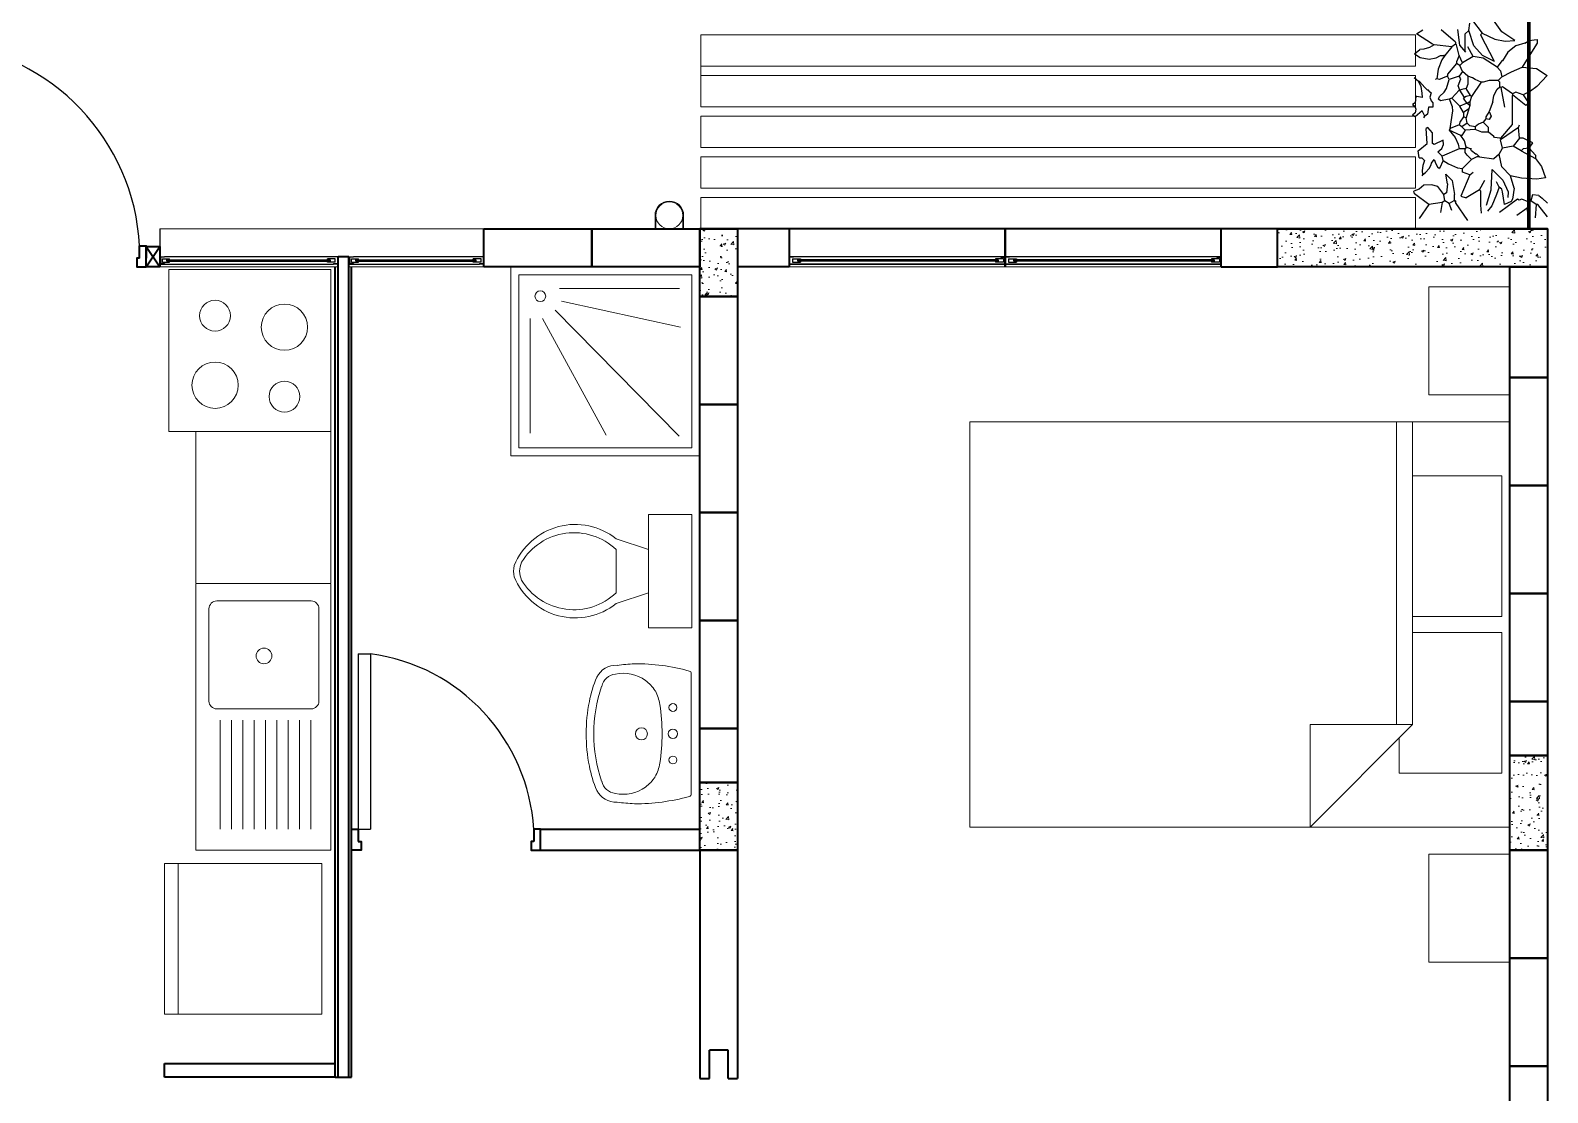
# Model space of a CAD drawing. Header units: inches. Extents: x 13.5 to 49.5, y 6.6 to 23.5.
# Drawn here: x 18.57 to 24.19, y 13.3 to 17.24 of the extents above; entities that cross this region are included whole.
import ezdxf

# ---------------------------------------------------------------- set-up
doc = ezdxf.new("R2010")
doc.units = ezdxf.units.IN
doc.header["$MEASUREMENT"] = 0
for name, color, linetype, lineweight in [('A-DOOR-FULL', 4, 'Continuous', 25), ('A-FLOR-FTPT', 6, 'Continuous', 70), ('A-FLOR-PATT', 8, 'Continuous', 18), ('A-FURN', 8, 'Continuous', 18), ('A-GLAZ-FULL', 4, 'Continuous', 25), ('A-WALL-FULL', 7, 'Continuous', 35)]:
    doc.layers.add(name, color=color, linetype=linetype, lineweight=lineweight)
doc.layers.add('VERDE_siepe', color=96, linetype='Continuous')

# ---------------------------------------------------------------- blocks, each defined once
blk = doc.blocks.new('letto e comodini')
at = {"layer": 'A-FURN'}
blk.add_line((50.3134, -83.6609), (50.3734, -83.6609), dxfattribs=at)
for points in [[(50.4334, -82.4409), (50.7334, -82.4409), (50.7334, -82.0409), (50.4334, -82.0409), (50.4334, -82.4409)], [(50.7334, -82.5409), (48.7334, -82.5409), (48.7334, -84.0409), (50.7334, -84.0409), (50.7334, -82.5409)], [(50.3734, -82.5409), (50.3734, -83.6609), (49.9934, -84.0409), (49.9934, -83.6609), (50.3134, -83.6609), (50.3134, -82.5409)], [(50.3734, -83.2609), (50.7034, -83.2609), (50.7034, -82.7409), (50.3734, -82.7409)], [(50.3734, -83.3209), (50.7034, -83.3209), (50.7034, -83.8409), (50.3234, -83.8409), (50.3234, -83.7109)], [(50.4334, -84.5409), (50.7334, -84.5409), (50.7334, -84.1409), (50.4334, -84.1409), (50.4334, -84.5409)]]:
    blk.add_lwpolyline(points, dxfattribs=at)
blk = doc.blocks.new('finestra 1')
at = {"layer": 'A-FLOR-PATT'}
for points in [[(43.0901, -91.3303), (43.0901, -91.3278), (43.0759, -91.3278), (43.0759, -91.3066), (43.0901, -91.3066), (43.0901, -91.3041), (43.0734, -91.3041), (43.0734, -91.3303)], [(43.8567, -91.3303), (43.8567, -91.3278), (43.8709, -91.3278), (43.8709, -91.3066), (43.8567, -91.3066), (43.8567, -91.3041), (43.8734, -91.3041), (43.8734, -91.3303)]]:
    blk.add_hatch(color=256, dxfattribs=at).paths.add_polyline_path(points)
at = {"layer": 'A-FURN'}
for p, q in [((43.0734, -91.2941), (43.8734, -91.2941)), ((43.8734, -91.4341), (43.0734, -91.4341))]:
    blk.add_line(p, q, dxfattribs=at)
at = {"layer": 'A-GLAZ-FULL'}
for p, q in [((43.0734, -91.3041), (43.8734, -91.3041)), ((43.0901, -91.3041), (43.0734, -91.3041)), ((43.0759, -91.3278), (43.0759, -91.3066)), ((43.0801, -91.3105), (43.1092, -91.3105)), ((43.0801, -91.3238), (43.0801, -91.3105)), ((43.8734, -91.3041), (43.0901, -91.3041)), ((43.0901, -91.3066), (43.0901, -91.3041)), ((43.0992, -91.3147), (43.842, -91.3147)), ((43.0992, -91.3197), (43.0992, -91.3147)), ((43.1092, -91.3147), (43.1092, -91.3105)), ((43.8612, -91.3105), (43.832, -91.3105)), ((43.832, -91.3147), (43.832, -91.3105)), ((43.842, -91.3147), (43.842, -91.3197)), ((43.8612, -91.3238), (43.8612, -91.3105)), ((43.8734, -91.3041), (43.8734, -91.3303)), ((43.0734, -91.3303), (43.8734, -91.3303)), ((43.0901, -91.3278), (43.0759, -91.3278)), ((43.0801, -91.3238), (43.1092, -91.3238)), ((43.0901, -91.3303), (43.0901, -91.3278)), ((43.0992, -91.3197), (43.842, -91.3197)), ((43.1092, -91.3238), (43.1092, -91.3197)), ((43.832, -91.3238), (43.832, -91.3197)), ((43.8612, -91.3238), (43.832, -91.3238))]:
    blk.add_line(p, q, dxfattribs=at)
at = {"layer": 'A-WALL-FULL'}
for p, q in [((43.0734, -91.2941), (43.0734, -91.4341)), ((43.8734, -91.4341), (43.8734, -91.2941))]:
    blk.add_line(p, q, dxfattribs=at)
blk = doc.blocks.new('doccia')
at = {"layer": 'A-FURN'}
for p, q in [((53.9183, -83.4909), (54.3629, -83.4909)), ((54.3672, -83.6347), (53.9262, -83.538)), ((53.81, -83.6017), (53.81, -84.0263)), ((54.0913, -84.0336), (53.8558, -83.6017)), ((54.3617, -84.0382), (53.9022, -83.5708))]:
    blk.add_line(p, q, dxfattribs=at)
for points in [[(53.7382, -83.4105), (54.4382, -83.4105), (54.4382, -84.1105), (53.7382, -84.1105)], [(53.7682, -83.4405), (54.4082, -83.4405), (54.4082, -84.0805), (53.7682, -84.0805)]]:
    blk.add_lwpolyline(points, close=True, dxfattribs=at)
blk.add_circle((53.8474, -83.5197), 0.02, dxfattribs=at)

msp = doc.modelspace()

# ---------------------------------------------------------------- hatches: boundary and pattern name
at = {"layer": 'A-FLOR-PATT'}
h = msp.add_hatch(dxfattribs=at)
h.set_pattern_fill('AR-CONC', color=256, scale=0.0005, style=0)
h.set_pattern_definition([(50, (48.45112, 97.60197), (0.091092334, -0.00796954), [0.009525, -0.104775]), (355, (48.45112, 97.60197), (-0.01762141, 0.09552832), [0.00762, -0.08382]), (100.451, (48.45871, 97.60131), (0.07347125, 0.08755834), [0.008095, -0.089045]), (46.1842, (48.45112, 97.62737), (0.13553952, -0.02102116), [0.0142875, -0.1571625]), (96.6356, (48.46241, 97.62562), (0.11870212, 0.12371278), [0.0121425, -0.1335675]), (351.184, (48.45112, 97.62737), (0.1187023, 0.12371256), [0.01143, -0.12573]), (21, (48.46382, 97.62102), (0.07580744, -0.05113276), [0.009525, -0.104775]), (326, (48.46382, 97.62102), (0.03090101, 0.09209398), [0.00762, -0.08382]), (71.4514, (48.47014, 97.61676), (0.106708245, 0.04096143), [0.008095, -0.089045]), (37.5, (48.45112, 97.60197), (0.001544302, 0.04227752), [0, -0.082804, 0, -0.08509, 0, -0.0841375]), (7.5, (48.45112, 97.60197), (0.033409831, 0.050090287), [0, -0.048514, 0, -0.080899, 0, -0.0320675]), (327.5, (48.4228, 97.60197), (0.067795298, -0.002864372), [0, -0.03175, 0, -0.09906, 0, -0.131445]), (317.5, (48.4101, 97.60197), (0.07406459, 0.012713246), [0, -0.041275, 0, -0.065786, 0, -0.093345])])
h.paths.add_polyline_path([(21.0465, 16.2511), (21.1865, 16.2511), (21.1865, 16.5011), (21.0465, 16.5011)])
h = msp.add_hatch(dxfattribs=at)
h.set_pattern_fill('AR-CONC', color=256, scale=0.0005, style=0)
h.set_pattern_definition([(50, (56.65112, 103.50197), (0.091092334, -0.00796954), [0.009525, -0.104775]), (355, (56.65112, 103.50197), (-0.01762141, 0.09552832), [0.00762, -0.08382]), (100.451, (56.65871, 103.50131), (0.07347125, 0.08755834), [0.008095, -0.089045]), (46.1842, (56.65112, 103.52737), (0.13553952, -0.02102116), [0.0142875, -0.1571625]), (96.6356, (56.66241, 103.52562), (0.11870212, 0.12371278), [0.0121425, -0.1335675]), (351.184, (56.65112, 103.52737), (0.1187023, 0.12371256), [0.01143, -0.12573]), (21, (56.66382, 103.52102), (0.07580744, -0.05113276), [0.009525, -0.104775]), (326, (56.66382, 103.52102), (0.03090101, 0.09209398), [0.00762, -0.08382]), (71.4514, (56.67014, 103.51676), (0.106708245, 0.04096143), [0.008095, -0.089045]), (37.5, (56.65112, 103.50197), (0.001544302, 0.04227752), [0, -0.082804, 0, -0.08509, 0, -0.0841375]), (7.5, (56.65112, 103.50197), (0.033409831, 0.050090287), [0, -0.048514, 0, -0.080899, 0, -0.0320675]), (327.5, (56.6228, 103.50197), (0.067795298, -0.002864372), [0, -0.03175, 0, -0.09906, 0, -0.131445]), (317.5, (56.6101, 103.50197), (0.07406459, 0.012713246), [0, -0.041275, 0, -0.065786, 0, -0.093345])])
h.paths.add_polyline_path([(23.1865, 16.5011), (23.1865, 16.3611), (24.1865, 16.3611), (24.1865, 16.5011)])
for points in [[(19.049, 16.3736), (19.0632, 16.3736), (19.0632, 16.3711), (19.0465, 16.3711), (19.0465, 16.3973), (19.049, 16.3973)], [(19.704, 16.3736), (19.6899, 16.3736), (19.6899, 16.3711), (19.7065, 16.3711), (19.7065, 16.3973), (19.704, 16.3973)], [(19.749, 16.3736), (19.7632, 16.3736), (19.7632, 16.3711), (19.7465, 16.3711), (19.7465, 16.3973), (19.749, 16.3973)], [(20.244, 16.3736), (20.2299, 16.3736), (20.2299, 16.3711), (20.2465, 16.3711), (20.2465, 16.3973), (20.244, 16.3973)]]:
    msp.add_hatch(color=256, dxfattribs=at).paths.add_polyline_path(points)
h = msp.add_hatch(dxfattribs=at)
h.set_pattern_fill('AR-CONC', color=256, scale=0.0005, style=0)
h.set_pattern_definition([(50, (57.45112, 97.60197), (0.091092334, -0.00796954), [0.009525, -0.104775]), (355, (57.45112, 97.60197), (-0.01762141, 0.09552832), [0.00762, -0.08382]), (100.451, (57.45871, 97.60131), (0.07347125, 0.08755834), [0.008095, -0.089045]), (46.1842, (57.45112, 97.62737), (0.13553952, -0.02102116), [0.0142875, -0.1571625]), (96.6356, (57.46241, 97.62562), (0.11870212, 0.12371278), [0.0121425, -0.1335675]), (351.184, (57.45112, 97.62737), (0.1187023, 0.12371256), [0.01143, -0.12573]), (21, (57.46382, 97.62102), (0.07580744, -0.05113276), [0.009525, -0.104775]), (326, (57.46382, 97.62102), (0.03090101, 0.09209398), [0.00762, -0.08382]), (71.4514, (57.47014, 97.61676), (0.106708245, 0.04096143), [0.008095, -0.089045]), (37.5, (57.45112, 97.60197), (0.001544302, 0.04227752), [0, -0.082804, 0, -0.08509, 0, -0.0841375]), (7.5, (57.45112, 97.60197), (0.033409831, 0.050090287), [0, -0.048514, 0, -0.080899, 0, -0.0320675]), (327.5, (57.4228, 97.60197), (0.067795298, -0.002864372), [0, -0.03175, 0, -0.09906, 0, -0.131445]), (317.5, (57.4101, 97.60197), (0.07406459, 0.012713246), [0, -0.041275, 0, -0.065786, 0, -0.093345])])
h.paths.add_polyline_path([(24.1865, 14.5511), (24.0465, 14.5511), (24.0465, 14.2011), (24.1865, 14.2011)])
h = msp.add_hatch(dxfattribs=at)
h.set_pattern_fill('AR-CONC', color=256, scale=0.0005, style=0)
h.set_pattern_definition([(50, (48.45112, 97.60197), (0.091092334, -0.00796954), [0.009525, -0.104775]), (355, (48.45112, 97.60197), (-0.01762141, 0.09552832), [0.00762, -0.08382]), (100.451, (48.45871, 97.60131), (0.07347125, 0.08755834), [0.008095, -0.089045]), (46.1842, (48.45112, 97.62737), (0.13553952, -0.02102116), [0.0142875, -0.1571625]), (96.6356, (48.46241, 97.62562), (0.11870212, 0.12371278), [0.0121425, -0.1335675]), (351.184, (48.45112, 97.62737), (0.1187023, 0.12371256), [0.01143, -0.12573]), (21, (48.46382, 97.62102), (0.07580744, -0.05113276), [0.009525, -0.104775]), (326, (48.46382, 97.62102), (0.03090101, 0.09209398), [0.00762, -0.08382]), (71.4514, (48.47014, 97.61676), (0.106708245, 0.04096143), [0.008095, -0.089045]), (37.5, (48.45112, 97.60197), (0.001544302, 0.04227752), [0, -0.082804, 0, -0.08509, 0, -0.0841375]), (7.5, (48.45112, 97.60197), (0.033409831, 0.050090287), [0, -0.048514, 0, -0.080899, 0, -0.0320675]), (327.5, (48.4228, 97.60197), (0.067795298, -0.002864372), [0, -0.03175, 0, -0.09906, 0, -0.131445]), (317.5, (48.4101, 97.60197), (0.07406459, 0.012713246), [0, -0.041275, 0, -0.065786, 0, -0.093345])])
h.paths.add_polyline_path([(21.0465, 14.2011), (21.1865, 14.2011), (21.1865, 14.4511), (21.0465, 14.4511)])

# ---------------------------------------------------------------- linework, layer by layer
at = {"layer": 'A-DOOR-FULL'}
for p, q in [((19.7817, 14.9281), (19.7817, 14.2781)), ((19.7817, 14.9281), (19.8267, 14.9281)), ((19.8267, 14.9281), (19.8267, 14.2781)), ((19.7817, 14.2781), (19.8267, 14.2781))]:
    msp.add_line(p, q, dxfattribs=at)
for centre, radius, start, end in [((18.1765, 16.3959), 0.7962, 3.0339, 84.229), ((19.7349, 14.2362), 0.6979, 3.4398, 82.442)]:
    msp.add_arc(centre, radius, start, end, dxfattribs=at)
at = {"layer": 'A-FLOR-FTPT'}
msp.add_line((24.1165, 19.4511), (24.1165, 16.5011), dxfattribs=at)
at = {"layer": 'A-FURN'}
for p, q in [((23.6965, 17.2198), (21.0508, 17.2198)), ((21.0508, 17.1034), (21.0508, 17.2198)), ((23.6965, 17.1034), (23.6965, 17.2198)), ((21.0508, 17.1034), (23.6965, 17.1034)), ((21.0508, 17.0692), (21.0508, 17.1034)), ((23.6965, 17.0692), (21.0508, 17.0692)), ((21.0508, 16.9528), (21.0508, 17.0692)), ((23.6965, 16.9528), (23.6965, 17.0692)), ((21.0508, 16.9528), (23.6965, 16.9528)), ((23.6965, 16.9186), (21.0508, 16.9186)), ((21.0508, 16.8022), (21.0508, 16.9186)), ((23.6965, 16.8022), (23.6965, 16.9186)), ((21.0508, 16.8022), (23.6965, 16.8022)), ((23.6965, 16.768), (21.0508, 16.768)), ((21.0508, 16.6517), (21.0508, 16.768)), ((23.6965, 16.6517), (23.6965, 16.768)), ((21.0508, 16.6517), (23.6965, 16.6517)), ((23.6965, 16.6174), (21.0508, 16.6174)), ((21.0508, 16.6174), (21.0508, 16.5011)), ((23.6965, 16.5011), (23.6965, 16.6174)), ((20.8806, 16.5511), (20.8806, 16.5011)), ((20.8836, 16.5011), (20.8836, 16.5511)), ((20.8836, 16.5511), (20.8836, 16.5011)), ((20.9836, 16.5511), (20.9836, 16.5011)), ((20.9836, 16.5511), (20.9836, 16.5011)), ((20.9866, 16.5511), (20.9866, 16.5011)), ((19.0465, 16.5011), (19.6965, 16.5011)), ((19.6945, 16.5011), (20.2465, 16.5011)), ((23.6965, 16.5011), (21.0508, 16.5011)), ((23.6965, 16.5011), (24.0465, 16.5011)), ((19.0465, 16.3611), (19.7065, 16.3611)), ((19.7465, 16.3611), (20.2465, 16.3611)), ((21.1865, 16.3611), (21.1865, 15.7611)), ((20.8565, 15.3138), (20.7365, 15.3538)), ((20.7365, 15.1538), (20.7365, 15.3138)), ((19.1795, 15.1878), (19.6795, 15.1878)), ((19.6795, 14.2011), (19.6795, 15.1878)), ((20.8565, 15.1538), (20.7365, 15.1138)), ((21.0147, 14.4092), (21.0147, 14.8547)), ((19.6068, 14.7238), (19.2577, 14.7238)), ((19.2705, 14.6819), (19.2705, 14.2784)), ((19.3124, 14.6819), (19.3124, 14.2784)), ((19.3543, 14.6819), (19.3543, 14.2784)), ((19.3962, 14.6819), (19.3962, 14.2784)), ((19.4381, 14.6819), (19.4381, 14.2784)), ((19.48, 14.6819), (19.48, 14.2784)), ((19.5219, 14.6819), (19.5219, 14.2784)), ((19.5637, 14.6819), (19.5637, 14.2784)), ((19.5637, 14.6819), (19.5637, 14.3561)), ((19.6056, 14.6819), (19.6056, 14.2784)), ((19.1795, 14.2011), (19.6795, 14.2011))]:
    msp.add_line(p, q, dxfattribs=at)
at = {"layer": 'A-FURN', "ltscale": 0.8}
for p, q in [((19.1795, 15.1903), (19.1795, 15.7511)), ((19.6795, 15.7511), (19.6795, 15.1903)), ((19.114, 13.5931), (19.114, 14.1508))]:
    msp.add_line(p, q, dxfattribs=at)
for points in [[(19.6795, 16.3511), (19.6795, 15.7511), (19.0795, 15.7511), (19.0795, 16.3511)], [(19.0632, 13.5933), (19.6465, 13.5933), (19.6465, 14.1511), (19.0632, 14.1511)]]:
    msp.add_lwpolyline(points, close=True, dxfattribs=at)
at = {"layer": 'A-FURN'}
msp.add_lwpolyline([(20.8565, 15.0238), (21.0165, 15.0238), (21.0165, 15.4438), (20.8565, 15.4438)], close=True, dxfattribs=at)
for points in [[(19.1795, 15.1878), (19.1795, 14.2011)], [(19.6068, 15.1238), (19.2577, 15.1238)], [(19.2286, 15.0947), (19.2286, 14.7529)], [(19.6359, 15.0947), (19.6359, 14.7529)]]:
    msp.add_lwpolyline(points, dxfattribs=at)
for centre, radius in [((20.9336, 16.5511), 0.05), ((19.4323, 14.9201), 0.0291), ((20.9467, 14.7291), 0.0146), ((20.8301, 14.6319), 0.0224), ((20.9467, 14.6319), 0.017), ((20.9467, 14.5348), 0.0146)]:
    msp.add_circle(centre, radius, dxfattribs=at)
at = {"layer": 'A-FURN', "ltscale": 0.8}
for centre, radius in [((19.251, 16.1796), 0.0571), ((19.5081, 16.1374), 0.0857), ((19.251, 15.9225), 0.0857), ((19.5081, 15.8802), 0.0571)]:
    msp.add_circle(centre, radius, dxfattribs=at)
at = {"layer": 'A-FURN'}
for centre, radius, start, end in [((20.9336, 16.5511), 0.053, 0, 180), ((20.9336, 16.5511), 0.05, 0, 180), ((20.5849, 15.1635), 0.2434, 51.4691, 157.9714), ((20.5802, 15.1498), 0.2266, 46.3677, 148.9468), ((20.4365, 15.2338), 0.08, 164.8605, 195.1395), ((20.459, 15.2338), 0.08, 155.7318, 204.2682), ((20.5849, 15.3042), 0.2434, 202.0284, 308.5307), ((20.5802, 15.3178), 0.2266, 211.053, 313.6321), ((19.2577, 15.0947), 0.0291, 90, 180), ((19.6068, 15.0947), 0.0291, 0, 90), ((21.0753, 14.6692), 0.4456, 157.2254, 169.3601), ((20.7365, 14.8042), 0.0812, 87.3697, 152.4773), ((20.7411, 14.7938), 0.0597, 97.2234, 166.6972), ((20.7632, 14.7174), 0.1388, 53.6903, 102.3187), ((20.8513, 14.0144), 0.8779, 93.0612, 97.2669), ((20.8099, 14.151), 0.7401, 74.5103, 90.4252), ((21.0055, 14.8552), 0.00927, 356.848, 77.0369), ((21.1822, 14.6352), 0.5282, 160.9575, 180.3518), ((20.7656, 14.7202), 0.1351, 31.4665, 53.8019), ((20.6889, 14.7005), 0.2136, 10.8893, 24.9993), ((19.2577, 14.7529), 0.0291, 180, 270), ((19.6068, 14.7529), 0.0291, 270, 0), ((21.162, 14.6412), 0.5361, 168.1274, 180.9856), ((20.0902, 14.6278), 0.8164, 0.2876, 7.9576), ((21.162, 14.6227), 0.5361, 179.0144, 191.8726), ((21.1822, 14.6287), 0.5282, 179.6482, 199.0425), ((20.0902, 14.636), 0.8164, 352.0424, 359.7124), ((21.0753, 14.5947), 0.4456, 190.6399, 202.7746), ((20.7427, 14.5505), 0.1583, 330.7301, 349.9957), ((20.7411, 14.4701), 0.0597, 193.3028, 262.7766), ((20.7656, 14.5436), 0.1351, 306.1981, 328.5335), ((20.7365, 14.4597), 0.0812, 207.5227, 272.6303), ((20.7632, 14.5465), 0.1388, 257.6813, 306.3097), ((20.8099, 15.1129), 0.7401, 269.5748, 285.4897), ((21.0055, 14.4087), 0.00927, 282.9631, 3.152), ((20.8513, 15.2495), 0.8779, 262.7331, 266.9388)]:
    msp.add_arc(centre, radius, start, end, dxfattribs=at)
at = {"layer": 'A-GLAZ-FULL'}
for p, q in [((19.0465, 16.5011), (19.0465, 16.3611)), ((19.0465, 16.3973), (19.0632, 16.3973)), ((19.0465, 16.3711), (19.0632, 16.3711)), ((19.049, 16.3736), (19.049, 16.3973)), ((19.049, 16.3973), (19.049, 16.3736)), ((19.0632, 16.3736), (19.049, 16.3736)), ((19.0632, 16.3736), (19.049, 16.3736)), ((19.057, 16.3775), (19.057, 16.3909)), ((19.057, 16.3909), (19.0824, 16.3909)), ((19.057, 16.3775), (19.0824, 16.3775)), ((19.6899, 16.3973), (19.0632, 16.3973)), ((19.0632, 16.3711), (19.0632, 16.3736)), ((19.0632, 16.3736), (19.0632, 16.3711)), ((19.0632, 16.3711), (19.6899, 16.3711)), ((19.0724, 16.3817), (19.0724, 16.3867)), ((19.0724, 16.3867), (19.6769, 16.3867)), ((19.0724, 16.3817), (19.6769, 16.3817)), ((19.0824, 16.3867), (19.0824, 16.3909)), ((19.0824, 16.3775), (19.0824, 16.3817)), ((19.6961, 16.3909), (19.6669, 16.3909)), ((19.6669, 16.3867), (19.6669, 16.3909)), ((19.6669, 16.3775), (19.6669, 16.3817)), ((19.6961, 16.3775), (19.6669, 16.3775)), ((19.6769, 16.3867), (19.6769, 16.3817)), ((19.7065, 16.3973), (19.6899, 16.3973)), ((19.6899, 16.3736), (19.6899, 16.3711)), ((19.6899, 16.3736), (19.704, 16.3736)), ((19.7065, 16.3711), (19.6899, 16.3711)), ((19.6961, 16.3775), (19.6961, 16.3909)), ((19.704, 16.3973), (19.704, 16.3736)), ((19.7465, 16.3973), (19.7632, 16.3973)), ((19.7465, 16.3711), (19.7632, 16.3711)), ((19.749, 16.3973), (19.749, 16.3736)), ((19.749, 16.3736), (19.749, 16.3973)), ((19.7632, 16.3736), (19.749, 16.3736)), ((19.7632, 16.3736), (19.749, 16.3736)), ((19.757, 16.3909), (19.7824, 16.3909)), ((19.757, 16.3775), (19.757, 16.3909)), ((19.757, 16.3775), (19.7824, 16.3775)), ((20.2299, 16.3973), (19.7632, 16.3973)), ((19.7632, 16.3736), (19.7632, 16.3711)), ((19.7632, 16.3711), (19.7632, 16.3736)), ((19.7632, 16.3711), (20.2299, 16.3711)), ((19.7724, 16.3867), (20.2169, 16.3867)), ((19.7724, 16.3817), (19.7724, 16.3867)), ((19.7724, 16.3817), (20.2169, 16.3817)), ((19.7824, 16.3867), (19.7824, 16.3909)), ((19.7824, 16.3775), (19.7824, 16.3817)), ((20.2069, 16.3867), (20.2069, 16.3909)), ((20.2361, 16.3909), (20.2069, 16.3909)), ((20.2069, 16.3775), (20.2069, 16.3817)), ((20.2361, 16.3775), (20.2069, 16.3775)), ((20.2169, 16.3867), (20.2169, 16.3817)), ((20.2465, 16.3973), (20.2299, 16.3973)), ((20.2299, 16.3736), (20.244, 16.3736)), ((20.2299, 16.3736), (20.2299, 16.3711)), ((20.2465, 16.3711), (20.2299, 16.3711)), ((20.2361, 16.3775), (20.2361, 16.3909)), ((20.244, 16.3973), (20.244, 16.3736))]:
    msp.add_line(p, q, dxfattribs=at)
at = {"layer": 'A-WALL-FULL'}
for p, q in [((20.2465, 16.3611), (20.2465, 16.5011)), ((20.2465, 16.5011), (20.6465, 16.5011)), ((20.6465, 16.5011), (21.0465, 16.5011)), ((20.6465, 16.3611), (20.6465, 16.5011)), ((20.6465, 16.5011), (20.6465, 16.3611)), ((21.0465, 16.5011), (21.0465, 16.3611)), ((24.1865, 16.5011), (21.0465, 16.5011)), ((21.1665, 16.5011), (21.0765, 16.5011)), ((18.9965, 16.4361), (19.0465, 16.4361)), ((18.9965, 16.3611), (18.9965, 16.4361)), ((18.9965, 16.4361), (19.0465, 16.3611)), ((18.9965, 16.3611), (19.0465, 16.4361)), ((19.0465, 16.4361), (19.0465, 16.3611)), ((19.0465, 16.3611), (18.9965, 16.3611)), ((19.6965, 13.3611), (19.6965, 16.3611)), ((19.7465, 16.3973), (19.7065, 16.3973)), ((19.7065, 13.3611), (19.7065, 16.3973)), ((19.7465, 13.3611), (19.7465, 16.3973)), ((19.7565, 13.3611), (19.7565, 16.3611)), ((20.6465, 16.3611), (20.2465, 16.3611)), ((21.0465, 16.3611), (20.6465, 16.3611)), ((21.3776, 16.3611), (21.1865, 16.3611)), ((22.9776, 16.3611), (23.1865, 16.3611)), ((24.0465, 16.3611), (24.1865, 16.3611)), ((24.0465, 15.9511), (24.0465, 16.3611)), ((24.1865, 16.3611), (24.1865, 15.9511)), ((21.0465, 16.2511), (21.1865, 16.2511)), ((21.0465, 15.8511), (21.0465, 16.2511)), ((21.1865, 16.2511), (21.1865, 15.8511)), ((24.0465, 15.9511), (24.1865, 15.9511)), ((24.0465, 15.5511), (24.0465, 15.9511)), ((24.1865, 15.9511), (24.0465, 15.9511)), ((24.1865, 15.9511), (24.1865, 15.5511)), ((21.1865, 15.8511), (21.0465, 15.8511)), ((21.0465, 15.8511), (21.1865, 15.8511)), ((21.0465, 15.4511), (21.0465, 15.8511)), ((21.1865, 15.8511), (21.1865, 15.4511)), ((24.0465, 15.5511), (24.1865, 15.5511)), ((24.0465, 15.1511), (24.0465, 15.5511)), ((24.1865, 15.5511), (24.0465, 15.5511)), ((24.1865, 15.5511), (24.1865, 15.1511)), ((21.1865, 15.4511), (21.0465, 15.4511)), ((21.0465, 15.4511), (21.1865, 15.4511)), ((21.0465, 15.0511), (21.0465, 15.4511)), ((21.1865, 15.4511), (21.1865, 15.0511)), ((24.1865, 15.1511), (24.0465, 15.1511)), ((24.0465, 15.1511), (24.1865, 15.1511)), ((24.0465, 14.7511), (24.0465, 15.1511)), ((24.1865, 15.1511), (24.1865, 14.7511)), ((21.0465, 15.0511), (21.1865, 15.0511)), ((21.0465, 14.6511), (21.0465, 15.0511)), ((21.1865, 15.0511), (21.0465, 15.0511)), ((21.1865, 15.0511), (21.1865, 14.6511)), ((24.0465, 14.7511), (24.1865, 14.7511)), ((24.0465, 14.5511), (24.0465, 14.7511)), ((24.1865, 14.7511), (24.0465, 14.7511)), ((24.1865, 14.7511), (24.1865, 14.5511)), ((21.0465, 14.6511), (21.1865, 14.6511)), ((21.0465, 14.4511), (21.0465, 14.6511)), ((21.1865, 14.6511), (21.0465, 14.6511)), ((21.1865, 14.6511), (21.1865, 14.4511)), ((24.1865, 14.5511), (24.0465, 14.5511)), ((21.1865, 14.4511), (21.0465, 14.4511)), ((20.4565, 14.2781), (21.0465, 14.2781)), ((20.4565, 14.2011), (21.0465, 14.2011)), ((21.1865, 14.2011), (21.0465, 14.2011)), ((21.1865, 14.2011), (21.0465, 14.2011)), ((21.0465, 14.2011), (21.1865, 14.2011)), ((21.0465, 14.2011), (21.0465, 13.5657)), ((21.1365, 14.2011), (21.0965, 14.2011)), ((21.1865, 14.2011), (21.1865, 13.3553)), ((24.0465, 14.2011), (24.1865, 14.2011)), ((24.0465, 13.8011), (24.0465, 14.2011)), ((24.1865, 14.2011), (24.1865, 13.8011)), ((24.1865, 13.8011), (24.0465, 13.8011)), ((24.0465, 13.8011), (24.1865, 13.8011)), ((24.0465, 13.4011), (24.0465, 13.8011)), ((24.1865, 13.8011), (24.1865, 13.4011)), ((21.0465, 13.5657), (21.0465, 13.3553)), ((21.0822, 13.3553), (21.0822, 13.4605)), ((21.1509, 13.4605), (21.0822, 13.4605)), ((21.1509, 13.3553), (21.1509, 13.4605)), ((19.0632, 13.3611), (19.0632, 13.4111)), ((19.0632, 13.4111), (19.6965, 13.4111)), ((24.1865, 13.4011), (24.0465, 13.4011)), ((24.0465, 13.4011), (24.1865, 13.4011)), ((24.0465, 13.0011), (24.0465, 13.4011)), ((24.1865, 13.4011), (24.1865, 13.0011)), ((19.6965, 13.3611), (19.0632, 13.3611)), ((19.6965, 13.3611), (19.7565, 13.3611)), ((21.0465, 13.3553), (21.0822, 13.3553)), ((21.1509, 13.3553), (21.1865, 13.3553))]:
    msp.add_line(p, q, dxfattribs=at)
for points in [[(21.0465, 16.5011), (21.1865, 16.5011), (21.1865, 16.2511), (21.0465, 16.2511)], [(23.1865, 16.5011), (24.1865, 16.5011), (24.1865, 16.3611), (23.1865, 16.3611)], [(24.0465, 14.5511), (24.1865, 14.5511), (24.1865, 14.2011), (24.0465, 14.2011)], [(21.0465, 14.4511), (21.1865, 14.4511), (21.1865, 14.2011), (21.0465, 14.2011)]]:
    msp.add_lwpolyline(points, close=True, dxfattribs=at)
for points in [[(18.9715, 16.3931), (18.9715, 16.4381), (18.9965, 16.4381), (18.9965, 16.3931)], [(18.9715, 16.3931), (18.9615, 16.3931), (18.9615, 16.3611), (18.9965, 16.3611), (18.9965, 16.3931)], [(19.7567, 14.2331), (19.7567, 14.2331), (19.7567, 14.2781), (19.7817, 14.2781), (19.7817, 14.2331)], [(20.4565, 14.2331), (20.4565, 14.2331), (20.4565, 14.2781), (20.4315, 14.2781), (20.4315, 14.2331)], [(19.7817, 14.2331), (19.7917, 14.2331), (19.7917, 14.2011), (19.7567, 14.2011), (19.7567, 14.2331)], [(20.4315, 14.2331), (20.4215, 14.2331), (20.4215, 14.2011), (20.4565, 14.2011), (20.4565, 14.2331)]]:
    msp.add_lwpolyline(points, dxfattribs=at)
msp.add_point((21.0845, 14.2011), dxfattribs=at)
at = {"layer": 'VERDE_siepe'}
for p, q in [((23.8947, 17.2361), (23.898, 17.2625)), ((23.9079, 17.2723), (23.9441, 17.2262)), ((24.0165, 17.2302), (23.9862, 17.2736)), ((23.7014, 17.2232), (23.7244, 17.2388)), ((23.7596, 17.1856), (23.7014, 17.2232)), ((23.8452, 17.1922), (23.7925, 17.2383)), ((23.8522, 17.2399), (23.8598, 17.1819)), ((23.8815, 17.223), (23.8947, 17.2361)), ((23.8815, 17.1565), (23.8815, 17.223)), ((23.9129, 17.1795), (23.8947, 17.2361)), ((23.9441, 17.2262), (23.9375, 17.2197)), ((23.9375, 17.2197), (23.9884, 17.1217)), ((23.9441, 17.2262), (23.9912, 17.2037)), ((23.9912, 17.2037), (24.0291, 17.1964)), ((24.0645, 17.1988), (24.0165, 17.2302)), ((24.0291, 17.1964), (24.0645, 17.1988)), ((24.102, 17.1889), (24.1181, 17.1983)), ((24.1181, 17.1983), (24.1371, 17.2013)), ((24.1371, 17.2013), (24.1481, 17.2021)), ((24.1481, 17.2021), (24.1481, 17.1889)), ((23.6937, 17.1494), (23.7134, 17.1658)), ((23.6937, 17.1494), (23.7144, 17.1358)), ((23.7274, 17.1668), (23.7134, 17.1658)), ((23.7486, 17.1724), (23.7274, 17.1668)), ((23.7661, 17.1823), (23.7486, 17.1724)), ((23.7661, 17.1823), (23.7596, 17.1856)), ((23.832, 17.1757), (23.7661, 17.1823)), ((23.7733, 17.1341), (23.7892, 17.1428)), ((23.7892, 17.1428), (23.8024, 17.1428)), ((23.8057, 17.1428), (23.7946, 17.1274)), ((23.8057, 17.1428), (23.8024, 17.1428)), ((23.832, 17.1757), (23.8057, 17.1428)), ((23.8452, 17.1856), (23.832, 17.1757)), ((23.8452, 17.1922), (23.8452, 17.1856)), ((23.8485, 17.1823), (23.8452, 17.1856)), ((23.8583, 17.1428), (23.8485, 17.1823)), ((23.8583, 17.1428), (23.8485, 17.1197)), ((23.8715, 17.1164), (23.8583, 17.1428)), ((23.8598, 17.1819), (23.8825, 17.1554)), ((23.911, 17.1395), (23.8913, 17.1757)), ((23.9457, 17.1433), (23.9129, 17.1795)), ((23.9441, 17.1439), (23.9884, 17.1217)), ((24.0395, 17.156), (24.0197, 17.123)), ((24.0691, 17.179), (24.0395, 17.156)), ((24.102, 17.1889), (24.0691, 17.179)), ((24.1481, 17.1889), (24.0954, 17.1066)), ((23.7144, 17.1358), (23.7474, 17.1302)), ((23.7474, 17.1302), (23.7733, 17.1341)), ((23.781, 17.0931), (23.776, 17.0572)), ((23.7946, 17.1274), (23.781, 17.0931)), ((23.8485, 17.1132), (23.8155, 17.0736)), ((23.8485, 17.1197), (23.8485, 17.1132)), ((23.8616, 17.1066), (23.8485, 17.1132)), ((23.8715, 17.1164), (23.8616, 17.1066)), ((23.8715, 17.0835), (23.8616, 17.1066)), ((23.911, 17.1395), (23.8715, 17.1164)), ((23.9473, 17.1329), (23.911, 17.1395)), ((23.9999, 17.1), (23.9473, 17.1329)), ((24.0164, 17.123), (23.9999, 17.1)), ((23.9999, 17.1), (24.012, 17.0864)), ((24.012, 17.0864), (24.0164, 17.0638)), ((24.0197, 17.123), (24.0164, 17.123)), ((24.0532, 17.0833), (24.0922, 17.1)), ((24.0954, 17.1066), (24.0922, 17.1)), ((24.0922, 17.1), (24.1451, 17.0954)), ((24.1451, 17.0954), (24.1847, 17.0697)), ((23.7087, 17.0473), (23.6922, 17.0605)), ((23.712, 17.0473), (23.7087, 17.0473)), ((23.7087, 17.0473), (23.7164, 17.0278)), ((23.7317, 17.0242), (23.712, 17.0473)), ((23.7164, 17.0278), (23.72, 17.0036)), ((23.776, 17.0572), (23.7694, 17.0539)), ((23.776, 17.0605), (23.776, 17.0572)), ((23.7859, 17.0539), (23.776, 17.0572)), ((23.7991, 17.0605), (23.7859, 17.0539)), ((23.8155, 17.067), (23.7991, 17.0605)), ((23.8122, 17.0205), (23.8221, 17.0539)), ((23.8155, 17.0736), (23.8155, 17.067)), ((23.8221, 17.0539), (23.8155, 17.067)), ((23.8583, 17.067), (23.8221, 17.0539)), ((23.8551, 17.0308), (23.8649, 17.0572)), ((23.8616, 17.0144), (23.8551, 17.0308)), ((23.8715, 17.0835), (23.8583, 17.067)), ((23.8649, 17.0572), (23.8583, 17.067)), ((23.8913, 17.067), (23.8715, 17.0835)), ((23.8913, 17.0374), (23.8847, 17.0209)), ((23.8913, 17.067), (23.8913, 17.0374)), ((23.9077, 17.0605), (23.8913, 17.067)), ((23.9407, 17.044), (23.9045, 16.9913)), ((23.9176, 17.0539), (23.9077, 17.0605)), ((23.9407, 17.044), (23.9176, 17.0539)), ((23.9473, 17.044), (23.9407, 17.044)), ((23.9703, 17.0506), (23.9473, 17.044)), ((24.0032, 17.0506), (23.9703, 17.0506)), ((23.9993, 17.0183), (24.0098, 17.0275)), ((24.0164, 17.0638), (24.0032, 17.0506)), ((24.0098, 17.044), (24.0032, 17.0506)), ((24.0098, 17.0275), (24.0098, 17.044)), ((24.0131, 17.0242), (24.0098, 17.0275)), ((24.0197, 17.0275), (24.0131, 17.0242)), ((24.0164, 17.0638), (24.0532, 17.0833)), ((24.0559, 17.0012), (24.0197, 17.0275)), ((24.1466, 17.0289), (24.1229, 17.0107)), ((24.1847, 17.0697), (24.1466, 17.0289)), ((23.6988, 16.9913), (23.6955, 16.9683)), ((23.7021, 16.9913), (23.6988, 16.9913)), ((23.7219, 16.988), (23.7021, 16.9913)), ((23.72, 17.0036), (23.7219, 16.988)), ((23.7416, 17.0144), (23.7317, 17.0242)), ((23.7449, 17.0144), (23.7416, 17.0144)), ((23.7482, 17.0111), (23.7449, 17.0144)), ((23.7482, 17.0111), (23.7548, 17.0045)), ((23.7548, 17.0045), (23.7506, 16.9884)), ((23.7506, 16.9884), (23.7547, 16.9755)), ((23.7547, 16.9755), (23.7614, 16.9683)), ((23.7826, 16.9814), (23.7859, 16.9913)), ((23.7892, 16.9748), (23.7826, 16.9814)), ((23.7859, 16.9913), (23.8034, 17.007)), ((23.8221, 16.9814), (23.7892, 16.9748)), ((23.8034, 17.007), (23.8122, 17.0205)), ((23.832, 16.9847), (23.8221, 16.9814)), ((23.834, 16.9535), (23.8228, 16.9817)), ((23.8583, 17.0144), (23.832, 16.9847)), ((23.8616, 16.9551), (23.832, 16.9847)), ((23.8616, 17.0144), (23.8583, 17.0144)), ((23.8682, 17.0176), (23.8616, 17.0144)), ((23.8781, 16.988), (23.8616, 17.0144)), ((23.8847, 17.0209), (23.8682, 17.0176)), ((23.8748, 16.9847), (23.8781, 16.988)), ((23.888, 16.965), (23.8748, 16.9847)), ((23.8847, 16.9913), (23.8781, 16.988)), ((23.9012, 16.9946), (23.8847, 17.0209)), ((23.9012, 16.9946), (23.8847, 16.9913)), ((23.8979, 16.9715), (23.888, 16.965)), ((23.9045, 16.9913), (23.8979, 16.9715)), ((23.8979, 16.9715), (23.8979, 16.9584)), ((23.9045, 16.9913), (23.9012, 16.9946)), ((23.9835, 16.9715), (23.9703, 16.9353)), ((23.9835, 16.9715), (23.9866, 16.9956)), ((23.9866, 16.9956), (23.9993, 17.0183)), ((24.0131, 17.0242), (24.0263, 16.9518)), ((24.0691, 17.0078), (24.0559, 17.0012)), ((24.0559, 17.0012), (24.0559, 16.9979)), ((24.0559, 16.9979), (24.0559, 16.9946)), ((24.1053, 16.9584), (24.0559, 16.9979)), ((24.0559, 16.8879), (24.0559, 16.9946)), ((24.0954, 16.9979), (24.0691, 17.0078)), ((24.1229, 17.0107), (24.0954, 16.9979)), ((24.0954, 16.9979), (24.1152, 16.9683)), ((23.6955, 16.9683), (23.6856, 16.9617)), ((23.6856, 16.9617), (23.6952, 16.9552)), ((23.6964, 16.9305), (23.6856, 16.9221)), ((23.6955, 16.9156), (23.6856, 16.9221)), ((23.6952, 16.9552), (23.6988, 16.944)), ((23.7219, 16.9386), (23.6955, 16.9156)), ((23.6988, 16.944), (23.6964, 16.9305)), ((23.7317, 16.9189), (23.7219, 16.9386)), ((23.7284, 16.9123), (23.7317, 16.9189)), ((23.7416, 16.9254), (23.7317, 16.9189)), ((23.7449, 16.9518), (23.7416, 16.9254)), ((23.7614, 16.9518), (23.7449, 16.9518)), ((23.7614, 16.9683), (23.7614, 16.9518)), ((23.8254, 16.8728), (23.8353, 16.9386)), ((23.8353, 16.9386), (23.834, 16.9535)), ((23.8847, 16.965), (23.8616, 16.9551)), ((23.8748, 16.932), (23.8616, 16.9551)), ((23.8748, 16.9156), (23.8616, 16.8958)), ((23.8946, 16.9452), (23.8748, 16.932)), ((23.8748, 16.932), (23.8748, 16.9156)), ((23.8847, 16.9123), (23.8748, 16.9156)), ((23.888, 16.965), (23.8847, 16.965)), ((23.8946, 16.9452), (23.8847, 16.9123)), ((23.8979, 16.9584), (23.888, 16.965)), ((23.8979, 16.9584), (23.8946, 16.9452)), ((23.9703, 16.9353), (23.9571, 16.9156)), ((23.9571, 16.9156), (23.9571, 16.909)), ((23.9703, 16.9353), (23.9769, 16.9189)), ((23.9769, 16.9189), (23.9703, 16.9057)), ((24.1152, 16.9683), (24.1053, 16.9584)), ((23.7431, 16.8761), (23.7365, 16.8728)), ((23.7398, 16.8168), (23.7365, 16.8728)), ((23.7596, 16.8563), (23.7431, 16.8761)), ((23.8254, 16.8728), (23.8221, 16.8662)), ((23.8649, 16.8464), (23.8221, 16.8662)), ((23.8221, 16.8662), (23.8444, 16.8396)), ((23.8583, 16.8859), (23.8254, 16.8728)), ((23.8616, 16.8958), (23.8583, 16.8859)), ((23.8682, 16.8793), (23.8583, 16.8859)), ((23.888, 16.8925), (23.8682, 16.8793)), ((23.8814, 16.8662), (23.8682, 16.8793)), ((23.8814, 16.8662), (23.8682, 16.8464)), ((23.9176, 16.8695), (23.8814, 16.8662)), ((23.888, 16.8925), (23.8847, 16.9123)), ((23.8979, 16.8826), (23.888, 16.8925)), ((23.9176, 16.8793), (23.8979, 16.8826)), ((23.9308, 16.8892), (23.9176, 16.8793)), ((23.9176, 16.8793), (23.9176, 16.8695)), ((23.9423, 16.8595), (23.9176, 16.8695)), ((23.9473, 16.8958), (23.9308, 16.8892)), ((23.967, 16.8596), (23.9423, 16.8595)), ((23.9571, 16.909), (23.9473, 16.8958)), ((23.967, 16.8761), (23.9473, 16.8958)), ((23.9703, 16.9057), (23.9571, 16.909)), ((23.967, 16.8596), (23.967, 16.8761)), ((23.9868, 16.8431), (23.967, 16.8596)), ((24.079, 16.8761), (24.0113, 16.8309)), ((24.0131, 16.8365), (24.0559, 16.8879)), ((24.079, 16.8761), (24.0823, 16.8859)), ((24.0823, 16.8365), (24.079, 16.8761)), ((23.7069, 16.7904), (23.7398, 16.8168)), ((23.7596, 16.8168), (23.7596, 16.8563)), ((23.7661, 16.8135), (23.7596, 16.8168)), ((23.7991, 16.8299), (23.7661, 16.8135)), ((23.7943, 16.799), (23.8006, 16.8142)), ((23.8006, 16.8142), (23.7991, 16.8299)), ((23.8444, 16.8396), (23.8551, 16.8154)), ((23.8551, 16.8154), (23.8583, 16.797)), ((23.8781, 16.8267), (23.8649, 16.8464)), ((23.8682, 16.8464), (23.8649, 16.8464)), ((23.8847, 16.8036), (23.8781, 16.8267)), ((23.8847, 16.8036), (23.8814, 16.797)), ((23.9012, 16.797), (23.8847, 16.8036)), ((23.9901, 16.8398), (23.9868, 16.8431)), ((24.0098, 16.8365), (23.9901, 16.8398)), ((24.0098, 16.8365), (24.0131, 16.8365)), ((24.0197, 16.8003), (24.0113, 16.8309)), ((24.0592, 16.8069), (24.0197, 16.8003)), ((24.0823, 16.8365), (24.0592, 16.8069)), ((24.0889, 16.7904), (24.0592, 16.8069)), ((24.0954, 16.8365), (24.0823, 16.8365)), ((24.1317, 16.8201), (24.0954, 16.8365)), ((24.1185, 16.8003), (24.1317, 16.8201)), ((23.7102, 16.7641), (23.7069, 16.7904)), ((23.7102, 16.7641), (23.72, 16.7641)), ((23.72, 16.7641), (23.7299, 16.7542)), ((23.7299, 16.7542), (23.724, 16.7361)), ((23.7563, 16.7443), (23.7661, 16.7575)), ((23.7661, 16.7575), (23.7721, 16.7422)), ((23.7793, 16.7871), (23.7943, 16.799)), ((23.7958, 16.7707), (23.7793, 16.7871)), ((23.7991, 16.7542), (23.7859, 16.7246)), ((23.8583, 16.797), (23.7958, 16.7707)), ((23.7991, 16.7542), (23.7958, 16.7707)), ((23.7991, 16.7542), (23.8197, 16.7416)), ((23.8814, 16.797), (23.8583, 16.797)), ((23.9045, 16.7575), (23.8715, 16.7246)), ((23.8814, 16.7838), (23.8814, 16.797)), ((23.888, 16.774), (23.8814, 16.7838)), ((23.9045, 16.7575), (23.888, 16.774)), ((23.9045, 16.797), (23.9012, 16.797)), ((23.9045, 16.7904), (23.9012, 16.797)), ((23.9209, 16.7773), (23.9045, 16.7904)), ((23.9242, 16.7674), (23.9045, 16.7575)), ((23.9242, 16.7773), (23.9209, 16.7773)), ((23.9341, 16.7674), (23.9242, 16.7773)), ((23.9341, 16.7674), (23.9242, 16.7674)), ((23.9341, 16.7674), (23.9868, 16.7608)), ((24.0065, 16.7773), (23.9868, 16.7608)), ((24.0065, 16.7773), (24.0197, 16.8003)), ((24.0164, 16.7312), (24.0065, 16.7773)), ((24.0954, 16.797), (24.0889, 16.7904)), ((24.0889, 16.7904), (24.1419, 16.7612)), ((24.1185, 16.8003), (24.0954, 16.797)), ((24.1185, 16.8003), (24.1416, 16.774)), ((24.1416, 16.774), (24.1416, 16.7608)), ((24.1419, 16.7612), (24.1641, 16.7325)), ((23.7233, 16.7015), (23.72, 16.6982)), ((23.724, 16.7361), (23.7221, 16.7168)), ((23.7221, 16.7168), (23.7233, 16.7015)), ((23.7233, 16.7015), (23.7347, 16.7095)), ((23.7347, 16.7095), (23.7481, 16.7246)), ((23.7481, 16.7246), (23.755, 16.7379)), ((23.755, 16.7379), (23.7563, 16.7443)), ((23.7721, 16.7422), (23.7785, 16.7307)), ((23.7785, 16.7307), (23.7859, 16.7246)), ((23.8155, 16.6676), (23.8092, 16.7041)), ((23.8092, 16.7041), (23.833, 16.6799)), ((23.8197, 16.7416), (23.8526, 16.7271)), ((23.8526, 16.7271), (23.8715, 16.7246)), ((23.8979, 16.7015), (23.8649, 16.6225)), ((23.8715, 16.7114), (23.8715, 16.7246)), ((23.8979, 16.7015), (23.8715, 16.7114)), ((23.8979, 16.7015), (23.911, 16.7114)), ((23.9768, 16.6453), (23.981, 16.7216)), ((23.981, 16.7216), (24.0203, 16.6821)), ((24.0493, 16.6982), (24.0164, 16.7312)), ((24.0493, 16.6982), (24.0526, 16.6982)), ((24.0625, 16.6521), (24.0493, 16.6982)), ((24.0896, 16.6886), (24.0493, 16.6982)), ((24.1641, 16.7325), (24.1783, 16.6902)), ((23.7102, 16.6479), (23.6904, 16.6413)), ((23.6937, 16.6314), (23.6904, 16.6413)), ((23.7284, 16.6633), (23.7102, 16.6479)), ((23.7569, 16.6648), (23.7284, 16.6633)), ((23.7793, 16.6577), (23.7569, 16.6648)), ((23.8024, 16.6281), (23.7793, 16.6577)), ((23.8122, 16.6347), (23.8024, 16.6281)), ((23.8155, 16.6676), (23.8122, 16.6347)), ((23.833, 16.6799), (23.8419, 16.6281)), ((23.9341, 16.6455), (23.8847, 16.6159)), ((23.9341, 16.6455), (23.9538, 16.6818)), ((23.9341, 16.6455), (23.9374, 16.6422)), ((23.9374, 16.6422), (23.9374, 16.5896)), ((23.96, 16.589), (23.9768, 16.6453)), ((24.0065, 16.6554), (23.9967, 16.6752)), ((24.0065, 16.6554), (23.9967, 16.6291)), ((24.0164, 16.6488), (24.0065, 16.6554)), ((24.0197, 16.6389), (24.0164, 16.6488)), ((24.0263, 16.5914), (24.0197, 16.6389)), ((24.0203, 16.6821), (24.0407, 16.6379)), ((24.0407, 16.6379), (24.0386, 16.6171)), ((24.0625, 16.6521), (24.0563, 16.6115)), ((24.1466, 16.6856), (24.0896, 16.6886)), ((24.1783, 16.6902), (24.1466, 16.6856)), ((23.7464, 16.5919), (23.6937, 16.6314)), ((23.7464, 16.5919), (23.7102, 16.5392)), ((23.7958, 16.5985), (23.7464, 16.5919)), ((23.7958, 16.5985), (23.7892, 16.5623)), ((23.8057, 16.6051), (23.7958, 16.5985)), ((23.8057, 16.6051), (23.8024, 16.6281)), ((23.8221, 16.5952), (23.8057, 16.6051)), ((23.8386, 16.6051), (23.8221, 16.5952)), ((23.832, 16.5688), (23.8221, 16.5952)), ((23.8419, 16.6051), (23.8386, 16.6051)), ((23.8419, 16.6051), (23.8419, 16.6281)), ((23.8452, 16.6051), (23.8419, 16.6051)), ((23.8452, 16.6018), (23.8419, 16.6051)), ((23.8452, 16.6051), (23.8452, 16.6018)), ((23.8452, 16.6018), (23.8452, 16.5985)), ((23.8913, 16.5326), (23.8452, 16.5985)), ((23.8649, 16.6225), (23.8847, 16.6159)), ((23.9374, 16.5896), (23.9407, 16.5599)), ((23.9802, 16.5863), (23.9637, 16.5665)), ((23.9967, 16.6291), (23.9802, 16.5863)), ((24.0746, 16.6113), (24.0087, 16.5619)), ((24.0511, 16.6027), (24.0263, 16.5914)), ((24.0563, 16.6115), (24.0511, 16.6027)), ((24.1108, 16.5784), (24.0721, 16.5508)), ((24.0812, 16.608), (24.0746, 16.6113)), ((24.091, 16.6113), (24.0812, 16.608)), ((24.1141, 16.6014), (24.091, 16.6113)), ((24.1141, 16.6014), (24.1108, 16.5784)), ((24.1108, 16.5784), (24.1117, 16.5539)), ((24.124, 16.6047), (24.1141, 16.6014)), ((24.1306, 16.6278), (24.124, 16.6047)), ((24.1437, 16.5915), (24.124, 16.6047)), ((24.1536, 16.6245), (24.1306, 16.6278)), ((24.1437, 16.5915), (24.1404, 16.5421)), ((24.1503, 16.5915), (24.1437, 16.5915)), ((24.1865, 16.5454), (24.1503, 16.5915)), ((24.1536, 16.6245), (24.1668, 16.6146)), ((24.1668, 16.6146), (24.1862, 16.5962))]:
    msp.add_line(p, q, dxfattribs=at)
msp.add_arc((24.0559, 16.8879), 0.000000412, 319.844, 359.647, dxfattribs=at)

# ---------------------------------------------------------------- block references
at = {"layer": 'A-WALL-FULL', "rotation": 180}
for p in [(65.251, -74.933), (66.051, -74.933)]:
    msp.add_blockref('finestra 1', p, dxfattribs=at)
at = {"layer": 'A-WALL-FULL'}
for name, p in [('doccia', (-33.3917, 99.7716)), ('letto e comodini', (-26.6869, 98.3275))]:
    msp.add_blockref(name, p, dxfattribs=at)

doc.saveas('drawing.dxf')
